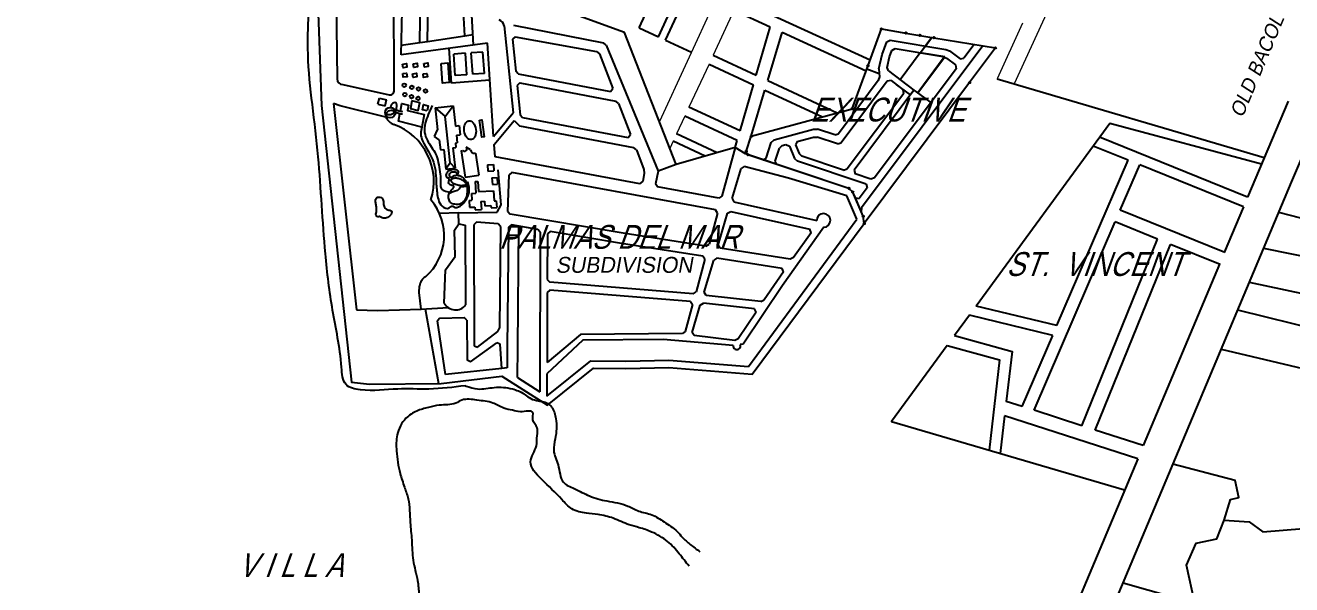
# Model space of a CAD drawing. Header units: inches. Extents: x -1369 to 1198, y -366 to 1398.
# Drawn here: x -675.76 to -632.71, y 935.08 to 954.09 of the extents above; entities that cross this region are included whole.
import ezdxf
from ezdxf.enums import TextEntityAlignment as Align

# ---------------------------------------------------------------- set-up
doc = ezdxf.new("R2010")
doc.units = ezdxf.units.IN
doc.header["$MEASUREMENT"] = 0
for name, color, linetype in [('CREEK_RIVER', 7, 'Continuous'), ('MONUMENTS', 1, 'Continuous'), ('NATL_ROAD', 1, 'Continuous'), ('SUBLOTS', 1, 'Continuous')]:
    doc.layers.add(name, color=color, linetype=linetype)
for name, color, linetype, lineweight in [('GOVT_PUBLIC', 31, 'Continuous', 13), ('ROAD', 8, 'Continuous', 20), ('SUBDIVIDION', 8, 'Continuous', 25)]:
    doc.layers.add(name, color=color, linetype=linetype, lineweight=lineweight)
doc.styles.add('LOT_NO', font='ARIALN.TTF', dxfattribs={"width": 1.5, "height": 1})
doc.styles.add('PX-0', font='leroy')

msp = doc.modelspace()

# ---------------------------------------------------------------- linework, layer by layer
at = {"color": 8}
msp.add_line((-633.1572, 947.7429), (-622.6411, 945.0099), dxfattribs=at)
at = {"layer": 'CREEK_RIVER', "color": 8}
for points in [[(-660.8046, 941.8376), (-662.0405, 941.727), (-663.1009, 941.727), (-664.3705, 941.6991), (-664.8588, 941.8803), (-665.0123, 942.4658), (-665.313, 944.4065), (-665.5592, 946.3254), (-665.8054, 949.622), (-666.0024, 951.3933), (-666.1501, 953.1155), (-666.1009, 955.7724), (-666.1501, 956.8549), (-666.0516, 957.5437), (-665.2145, 957.5437), (-664.5744, 957.1993), (-663.9343, 957.0025), (-663.0971, 956.9041), (-662.6047, 956.7073), (-662.3585, 956.7073), (-662.26, 956.9533), (-661.7624, 957.6239)], [(-653.1956, 935.7088), (-653.5334, 936.1282), (-653.9277, 936.5467), (-654.4697, 936.8668), (-654.8886, 937.0145), (-655.2335, 937.113), (-655.7756, 937.3346), (-656.293, 937.4577), (-656.6872, 937.5069), (-657.18, 937.6547), (-657.525, 937.9747), (-658.2148, 938.6641), (-658.5844, 939.255), (-658.3873, 939.7967), (-658.3627, 940.1413), (-658.3627, 940.4122), (-658.5105, 940.683), (-658.5105, 940.9292), (-658.9294, 940.9538), (-659.2004, 941.0031), (-659.4961, 941.0769), (-659.8656, 941.2493), (-660.4077, 941.3478), (-660.9251, 941.3478), (-661.1222, 941.2493), (-661.6889, 941.1754), (-662.0585, 941.1016), (-662.4527, 940.9784), (-662.8223, 940.7322), (-663.118, 940.166), (-663.1426, 939.6243), (-663.0194, 938.8611), (-662.8716, 938.3933), (-662.7484, 937.9994), (-662.6745, 937.1869), (-662.6252, 936.596), (-662.5759, 935.9066), (-662.4281, 935.2172), (-662.3788, 934.7494), (-662.3788, 934.1832), (-662.3542, 933.4692), (-662.3542, 932.6567), (-662.1817, 932.1889), (-661.7628, 931.9673), (-661.344, 931.795), (-660.9005, 931.4256), (-660.5635, 930.0945), (-660.6675, 928.6918), (-660.7715, 927.6528), (-660.9274, 926.9255), (-661.0314, 926.5099), (-661.0834, 925.9904), (-660.7715, 924.7956), (-660.4595, 924.432), (-659.8877, 924.2242), (-659.2118, 924.38), (-658.8479, 924.5878), (-658.224, 924.432), (-657.8601, 924.2761), (-657.1843, 923.0293), (-656.9243, 921.7825), (-656.9763, 921.263), (-656.7684, 920.4838), (-656.5604, 919.8604), (-656.4564, 918.9253), (-656.3005, 918.0422), (-656.4564, 917.1071), (-656.6124, 916.3798), (-656.8723, 915.9122), (-656.9243, 915.0291), (-657.0916, 912.2971), (-657.4555, 911.4659), (-658.2873, 910.1152), (-658.5992, 909.5957), (-659.1711, 909.0762), (-659.639, 908.8165), (-660.3668, 907.6216), (-660.5748, 907.1021), (-660.8867, 906.219), (-661.0947, 904.7644), (-661.4586, 903.5176), (-661.8225, 902.9981), (-662.2384, 902.5825), (-662.7063, 902.1669), (-663.1742, 901.7513), (-663.5381, 901.1799), (-663.6941, 900.7643), (-663.902, 900.2967), (-664.11, 899.4656), (-664.4219, 899.1019), (-664.6818, 898.9461), (-665.3577, 898.8422), (-665.4617, 898.2188), (-665.7736, 897.2837), (-666.1419, 895.8437), (-666.6618, 894.8047), (-666.9737, 894.3372), (-667.1817, 893.7657), (-667.4416, 893.0904), (-667.7016, 892.5709), (-668.1175, 891.6877), (-668.3254, 890.9604), (-668.6374, 889.8695), (-668.7933, 889.4019), (-668.9493, 888.7786), (-669.2612, 887.6357), (-669.5212, 886.8564), (-669.6771, 886.3369), (-670.353, 885.7655), (-671.0808, 884.8304), (-671.5487, 884.3109), (-672.0686, 883.5316), (-672.7444, 882.7524), (-673.5762, 881.7654), (-674.2001, 880.9861), (-674.72, 880.2588), (-675.7597, 878.4925)]]:
    msp.add_spline(points, degree=3, dxfattribs=at)
msp.add_open_spline([(-660.8046, 941.8376), (-660.796, 941.835), (-660.6557, 941.7923), (-660.335, 941.6796), (-659.8021, 941.8149), (-659.2575, 941.7731), (-658.8595, 941.6128), (-658.6269, 941.4153), (-658.3498, 941.3064), (-658.0429, 941.3115), (-657.8063, 941.0569), (-657.6762, 940.6339), (-657.7143, 940.1315), (-657.8518, 939.5928), (-657.5935, 939.1365), (-657.5926, 938.5417), (-657.0417, 938.3265), (-656.5831, 938.0678), (-655.9563, 937.8975), (-655.3647, 937.8291), (-654.9034, 937.5404), (-654.4399, 937.4906), (-654.0346, 937.1866), (-653.6519, 936.9736), (-653.4143, 936.6572), (-653.1496, 936.4312), (-652.9401, 936.2785), (-652.8291, 936.1977)], degree=3, knots=[0.064117215, 0.064117215, 0.064117215, 0.064117215, 0.064205485, 0.06555994, 0.067456043, 0.069515837, 0.070949996, 0.071656324, 0.072540801, 0.073895256, 0.074475785, 0.075878309, 0.078177699, 0.079501035, 0.081214787, 0.083251087, 0.084687489, 0.086597512, 0.088650636, 0.091100701, 0.092460005, 0.093994236, 0.095613775, 0.097436889, 0.098309574, 0.099530111, 0.10090299, 0.10090299, 0.10090299, 0.10090299], dxfattribs=at)
at = {"layer": 'MONUMENTS', "color": 8}
for centre in [(-646.6574, 953.9648), (-645.827, 953.8266), (-645.3511, 953.7474), (-644.8752, 953.6681), (-642.7849, 953.3205), (-647.1146, 952.7177), (-647.6513, 951.2542), (-651.0846, 950.3205), (-651.2558, 949.8051), (-651.1976, 949.6881)]:
    msp.add_circle(centre, 0.0243, dxfattribs=at)
at = {"layer": 'NATL_ROAD', "color": 1}
for points in [[(-632.8296, 951.5132), (-633.81, 949.2144), (-634.2166, 948.2458)], [(-632.2902, 949.7916), (-632.7311, 948.7579), (-640.5898, 930.0384), (-642.4948, 925.5706)], [(-634.3543, 947.9178), (-635.0042, 946.3698)], [(-635.1719, 945.9704), (-637.7587, 939.8086)], [(-637.9486, 939.3562), (-641.6687, 930.4949), (-643.9314, 925.1883)]]:
    msp.add_lwpolyline(points, dxfattribs=at)
at = {"layer": 'ROAD', "color": 8}
for p, q in [((-631.554, 975.2517), (-642.1463, 952.1006)), ((-651.6719, 954.5978), (-652.3795, 953.0725)), ((-641.8595, 954.1597), (-642.7214, 952.2698)), ((-652.5199, 952.7698), (-653.2004, 951.3027)), ((-653.3418, 950.998), (-653.62, 950.3983)), ((-653.7357, 950.1487), (-653.8478, 949.9071))]:
    msp.add_line(p, q, dxfattribs=at)
msp.add_lwpolyline([(-652.3225, 954.8967), (-654.2041, 950.8158)], dxfattribs=at)
at = {"layer": 'SUBDIVIDION', "color": 8}
for p, q in [((-662.9858, 953.0889), (-662.916, 956.3368)), ((-662.3502, 953.5032), (-662.308, 956.1618)), ((-654.8951, 954.0018), (-654.1071, 955.7167)), ((-654.2368, 953.6982), (-653.4484, 955.4141)), ((-654.0007, 953.5894), (-653.2122, 955.3055)), ((-662.0898, 953.5421), (-662.0687, 954.8719)), ((-660.8159, 953.7323), (-660.8607, 954.5485)), ((-660.5307, 953.4223), (-660.5863, 954.4377)), ((-659.478, 954.0712), (-659.1736, 951.1114)), ((-659.1617, 954.0887), (-656.1119, 953.4931)), ((-654.8951, 954.0018), (-654.2368, 953.6982)), ((-650.9152, 952.3917), (-650.4393, 954.0315)), ((-660.0538, 953.487), (-662.9858, 953.0889)), ((-662.9789, 953.4094), (-662.3502, 953.5032)), ((-662.3502, 953.5032), (-662.0898, 953.5421)), ((-662.0898, 953.5421), (-660.8159, 953.7323)), ((-660.8159, 953.7323), (-660.5498, 953.772)), ((-659.8402, 950.3074), (-660.0538, 953.487)), ((-659.1105, 953.6991), (-659.202, 953.6144)), ((-659.202, 953.6144), (-659.0905, 952.53)), ((-659.1105, 953.6991), (-656.3401, 953.1991)), ((-656.0154, 953.414), (-656.1119, 953.4931)), ((-654.0007, 953.5894), (-653.1138, 953.1805)), ((-650.5237, 952.2097), (-650.0376, 953.8469)), ((-646.6307, 953.0962), (-646.4746, 953.5221)), ((-646.4746, 953.5221), (-646.3626, 953.5873)), ((-646.3626, 953.5873), (-644.467, 953.2719)), ((-645.1618, 953.3875), (-644.9436, 953.6795)), ((-644.9436, 953.6795), (-645.1618, 953.3875)), ((-661.2708, 952.1277), (-661.354, 953.3105)), ((-660.7985, 953.1374), (-661.1968, 953.1094)), ((-661.1457, 952.3827), (-661.1968, 953.1094)), ((-660.7474, 952.4107), (-660.7985, 953.1374)), ((-660.2028, 953.1793), (-660.6022, 953.1512)), ((-660.5511, 952.4245), (-660.6022, 953.1512)), ((-660.1517, 952.4526), (-660.2028, 953.1793)), ((-656.3401, 953.1991), (-656.244, 953.1196)), ((-656.244, 953.1196), (-655.7899, 951.9373)), ((-656.0154, 953.414), (-654.2522, 949.1309)), ((-652.3795, 953.0725), (-650.9152, 952.3917)), ((-643.2166, 953.3923), (-647.3307, 947.8878)), ((-646.3816, 953.0226), (-646.3052, 953.2311)), ((-646.3052, 953.2311), (-646.1932, 953.2963)), ((-646.1932, 953.2963), (-644.5717, 953.0266)), ((-645.3365, 953.1538), (-646.0204, 952.2387)), ((-645.3365, 953.1538), (-645.1618, 953.3875)), ((-644.506, 953.0156), (-645.3365, 953.1538)), ((-644.467, 953.2719), (-644.3478, 953.2211)), ((-644.3478, 953.2211), (-643.9852, 952.95)), ((-643.5044, 953.4402), (-643.8569, 952.9686)), ((-652.5201, 952.7699), (-651.0093, 952.0675)), ((-644.1218, 952.6141), (-646.8968, 948.9014)), ((-645.427, 951.7951), (-644.506, 953.0156)), ((-644.5224, 953.0055), (-645.427, 951.7951)), ((-644.5717, 953.0266), (-644.4525, 952.9757)), ((-644.4525, 952.9757), (-644.1403, 952.7424)), ((-644.1403, 952.7424), (-644.1218, 952.6141)), ((-643.9852, 952.95), (-643.8569, 952.9686)), ((-659.9686, 952.2192), (-661.2708, 952.1277)), ((-660.7474, 952.4107), (-661.1457, 952.3827)), ((-660.1517, 952.4526), (-660.5511, 952.4245)), ((-659.0062, 952.4382), (-659.0905, 952.53)), ((-659.0062, 952.4382), (-655.8699, 951.8416)), ((-650.5237, 952.2097), (-648.1667, 951.114)), ((-646.7659, 952.2156), (-648.1218, 950.4014)), ((-646.4609, 952.1906), (-648.0262, 950.0964)), ((-646.7335, 952.4437), (-647.158, 952.5993)), ((-646.7282, 952.3396), (-646.7659, 952.2156)), ((-646.3327, 952.2091), (-646.4609, 952.1906)), ((-646.4193, 952.5368), (-645.5533, 951.8895)), ((-646.3327, 952.2091), (-645.9215, 951.9018)), ((-643.8593, 952.5324), (-643.8593, 952.5323)), ((-658.9487, 952.129), (-659.0406, 952.0447)), ((-659.0406, 952.0447), (-658.9384, 951.0518)), ((-658.9487, 952.129), (-655.6906, 951.5093)), ((-655.8699, 951.8416), (-655.7899, 951.9373)), ((-651.4648, 950.4976), (-651.0093, 952.0675)), ((-651.0846, 950.3205), (-650.6197, 951.8864)), ((-650.621, 951.8871), (-648.666, 950.9782)), ((-645.9029, 951.7735), (-647.8202, 949.2084)), ((-645.5533, 951.8895), (-647.5911, 949.1631)), ((-646.1465, 952.07), (-645.8481, 951.8469)), ((-645.9029, 951.7735), (-645.9215, 951.9018)), ((-645.8481, 951.8469), (-645.6794, 951.7208)), ((-645.6794, 951.7208), (-645.5533, 951.8895)), ((-645.5533, 951.8895), (-645.427, 951.7951)), ((-665.0542, 951.3522), (-665.2786, 951.4299)), ((-665.2786, 951.4299), (-664.505, 944.4176)), ((-663.5035, 950.9719), (-665.0542, 951.3522)), ((-663.7731, 951.4128), (-663.7242, 951.6126)), ((-663.7731, 951.4128), (-663.5301, 951.3554)), ((-663.7242, 951.6126), (-663.4812, 951.5552)), ((-663.5301, 951.3554), (-663.4812, 951.5552)), ((-661.825, 951.2899), (-661.2111, 951.3504)), ((-661.483, 950.9876), (-661.2111, 951.3504)), ((-661.2111, 951.3504), (-661.1377, 950.6669)), ((-655.5949, 951.4293), (-655.6906, 951.5093)), ((-655.5949, 951.4293), (-655.1895, 950.3738)), ((-661.825, 951.2899), (-661.7444, 950.5397)), ((-661.825, 951.2899), (-661.483, 950.9876)), ((-661.3222, 949.4185), (-661.483, 950.9876)), ((-659.8402, 950.3074), (-659.1736, 951.1114)), ((-658.9384, 951.0518), (-658.8541, 950.96)), ((-658.8541, 950.96), (-655.2695, 950.2781)), ((-651.5595, 950.1713), (-653.3418, 950.998)), ((-651.4648, 950.4976), (-653.2004, 951.3027)), ((-647.6513, 951.2542), (-647.5442, 951.1742)), ((-661.8503, 950.306), (-661.7444, 950.5397)), ((-661.1377, 950.6669), (-661.0112, 950.6794)), ((-661.0112, 950.6794), (-660.9778, 950.3689)), ((-659.8224, 950.0426), (-659.1474, 950.8567)), ((-659.1474, 950.8567), (-658.9647, 950.6696)), ((-658.9647, 950.6696), (-655.0847, 949.9316)), ((-650.3105, 950.1952), (-648.963, 950.5617)), ((-648.963, 950.5617), (-648.8335, 950.5581)), ((-648.2455, 950.3626), (-648.8335, 950.5581)), ((-661.6878, 950.2008), (-661.8503, 950.306)), ((-661.6878, 950.2008), (-661.6513, 949.8608)), ((-661.1419, 950.088), (-661.0756, 950.0945)), ((-661.1419, 950.088), (-661.1256, 949.936)), ((-661.1037, 950.3565), (-660.9778, 950.3689)), ((-661.1037, 950.3565), (-661.0756, 950.0945)), ((-659.7935, 949.6134), (-659.8224, 950.0426)), ((-655.2695, 950.2781), (-655.1895, 950.3738)), ((-652.647, 949.6436), (-653.7357, 950.1487)), ((-652.2416, 949.7589), (-653.62, 950.3983)), ((-651.6286, 949.9332), (-651.5595, 950.1713)), ((-650.5797, 949.5793), (-650.4046, 950.1061)), ((-650.4046, 950.1061), (-650.3105, 950.1952)), ((-650.0333, 950.002), (-649.9059, 950.0366)), ((-649.9059, 950.0366), (-649.7894, 949.9799)), ((-649.5228, 950.1408), (-649.5795, 950.0243)), ((-649.5228, 950.1408), (-648.9705, 950.291)), ((-648.9705, 950.291), (-648.841, 950.2874)), ((-648.1498, 950.0576), (-648.841, 950.2874)), ((-648.2455, 950.3626), (-648.1218, 950.4014)), ((-648.1498, 950.0576), (-648.0262, 950.0964)), ((-634.2166, 948.2458), (-639.2414, 950.2829)), ((-661.6513, 949.8608), (-661.5355, 949.8722)), ((-661.5355, 949.8722), (-661.4635, 949.2013)), ((-661.2275, 949.9259), (-661.1256, 949.936)), ((-661.2275, 949.9259), (-661.153, 949.2319)), ((-660.94, 949.8238), (-660.8872, 949.8312)), ((-660.94, 949.8238), (-660.8057, 948.9284)), ((-660.6237, 949.8608), (-660.7778, 949.95)), ((-660.4615, 949.7426), (-660.3489, 948.9924)), ((-654.8711, 948.706), (-659.7935, 949.6134)), ((-654.989, 949.8517), (-655.0847, 949.9316)), ((-654.989, 949.8517), (-654.7344, 949.1887)), ((-651.6286, 949.9332), (-652.0784, 948.2771)), ((-650.2722, 949.477), (-650.1274, 949.9129)), ((-650.0333, 950.002), (-650.1274, 949.9129)), ((-649.7894, 949.9799), (-649.6117, 949.5586)), ((-649.5795, 950.0243), (-649.4547, 949.7284)), ((-649.3596, 949.6404), (-649.4547, 949.7284)), ((-647.9438, 949.1696), (-649.3596, 949.6404)), ((-638.2736, 949.5068), (-639.458, 949.987)), ((-661.3222, 949.4185), (-661.4635, 949.2013)), ((-661.4635, 949.2013), (-661.153, 949.2319)), ((-661.3222, 949.4185), (-661.153, 949.2319)), ((-660.0469, 949.3438), (-659.8477, 949.354)), ((-660.0469, 949.3438), (-660.0325, 949.1355)), ((-659.8477, 949.354), (-659.8332, 949.1456)), ((-659.5837, 947.986), (-659.6924, 949.1777)), ((-654.7344, 949.1887), (-654.7217, 949.0646)), ((-653.6344, 949.3629), (-654.2522, 949.1309)), ((-651.7376, 948.1974), (-651.4308, 949.2275)), ((-651.3221, 949.2885), (-651.4308, 949.2275)), ((-649.8193, 948.8915), (-651.3221, 949.2885)), ((-650.6956, 949.5212), (-650.5797, 949.5793)), ((-650.2142, 949.3611), (-650.2722, 949.477)), ((-649.6117, 949.5586), (-649.5165, 949.4706)), ((-647.1826, 948.6945), (-649.5165, 949.4706)), ((-647.9438, 949.1696), (-647.8202, 949.2084)), ((-640.6946, 943.8806), (-638.2736, 949.5068)), ((-638.5392, 947.8029), (-637.8755, 949.3454)), ((-634.3543, 947.9178), (-637.8755, 949.3454)), ((-660.8057, 948.9284), (-660.3489, 948.9924)), ((-660.4731, 948.7758), (-660.3744, 948.7808)), ((-660.4731, 948.7758), (-660.446, 948.3846)), ((-660.3744, 948.7808), (-660.3507, 948.4378)), ((-660.0325, 949.1355), (-659.8332, 949.1456)), ((-659.8993, 948.9072), (-659.7246, 948.9161)), ((-659.8993, 948.9072), (-659.8836, 948.68)), ((-659.7246, 948.9161), (-659.7089, 948.6889)), ((-659.3574, 947.7647), (-659.3183, 949.0126)), ((-659.2213, 949.0909), (-659.3183, 949.0126)), ((-652.299, 947.8148), (-659.2213, 949.0909)), ((-654.8711, 948.706), (-654.7691, 948.7777)), ((-654.7217, 949.0646), (-654.7691, 948.7777)), ((-654.2522, 949.1309), (-654.3357, 948.6973)), ((-647.8384, 948.2887), (-649.8193, 948.8915)), ((-647.5911, 949.1631), (-647.5523, 949.0394)), ((-647.0205, 948.8626), (-647.5523, 949.0394)), ((-646.8968, 948.9014), (-647.0205, 948.8626)), ((-660.9808, 948.6396), (-660.7388, 948.6733)), ((-660.966, 948.5948), (-660.7348, 948.6271)), ((-660.5985, 948.3768), (-660.446, 948.3846)), ((-660.5985, 948.3768), (-660.5823, 948.1427)), ((-660.3507, 948.4378), (-659.8418, 948.4637)), ((-659.8836, 948.68), (-659.7089, 948.6889)), ((-659.8418, 948.4637), (-659.8184, 948.1256)), ((-654.2653, 948.5943), (-654.3357, 948.6973)), ((-652.184, 948.2107), (-654.2653, 948.5943)), ((-647.1438, 948.5709), (-647.4168, 948.2056)), ((-647.1826, 948.6945), (-647.1438, 948.5709)), ((-660.6774, 948.1378), (-660.5823, 948.1427)), ((-660.6774, 948.1378), (-660.6611, 947.9028)), ((-660.6611, 947.9028), (-660.4759, 947.9122)), ((-660.4759, 947.9122), (-660.4695, 947.8197)), ((-660.2711, 948.1014), (-660.1515, 948.1075)), ((-660.2711, 948.1014), (-660.2524, 947.8308)), ((-660.1515, 948.1075), (-660.1407, 947.9517)), ((-660.1407, 947.9517), (-659.9316, 947.9624)), ((-659.9316, 947.9624), (-659.9266, 947.89)), ((-659.9266, 947.89), (-659.7372, 947.8996)), ((-659.8184, 948.1256), (-659.7531, 948.1289)), ((-659.7531, 948.1289), (-659.7372, 947.8996)), ((-659.7156, 947.7402), (-659.5837, 947.986)), ((-652.0784, 948.2771), (-652.184, 948.2107)), ((-651.7376, 948.1974), (-651.6746, 948.0898)), ((-651.6746, 948.0898), (-648.8596, 947.4555)), ((-647.4924, 947.4981), (-647.8384, 948.2887)), ((-647.5456, 948.2207), (-647.4168, 948.2056)), ((-647.3307, 947.8878), (-647.3458, 947.7591)), ((-661.0299, 947.7154), (-661.681, 947.6933)), ((-661.0299, 947.7154), (-659.7156, 947.7402)), ((-661.0222, 947.3391), (-661.0299, 947.7154)), ((-660.4695, 947.8197), (-660.2524, 947.8308)), ((-659.3574, 947.7647), (-659.2784, 947.6683)), ((-655.4377, 947.0245), (-659.2784, 947.6683)), ((-652.2326, 947.7092), (-652.5187, 946.6558)), ((-652.2326, 947.7092), (-652.299, 947.8148)), ((-652.2079, 946.6185), (-651.8857, 947.7002)), ((-651.8857, 947.7002), (-651.7781, 947.7632)), ((-651.7781, 947.7632), (-649.0902, 947.1575)), ((-651.175, 942.4979), (-647.4924, 947.4981)), ((-648.4715, 947.6329), (-648.4691, 947.6308)), ((-634.9851, 946.362), (-638.5392, 947.8029)), ((-661.1741, 947.131), (-661.0222, 947.3391)), ((-661.1452, 946.2347), (-661.1741, 947.131)), ((-661.0222, 947.3391), (-660.8046, 947.2918)), ((-660.8046, 947.2918), (-660.793, 944.587)), ((-660.4236, 947.3943), (-660.5148, 947.3092)), ((-660.5148, 947.3092), (-660.4979, 943.2001)), ((-659.69, 947.3402), (-660.4236, 947.3943)), ((-659.6056, 947.2483), (-659.69, 947.3402)), ((-659.6056, 947.2483), (-659.641, 943.7912)), ((-659.3339, 947.2238), (-659.3757, 943.1404)), ((-659.2383, 947.3039), (-659.3339, 947.2238)), ((-658.3375, 947.1529), (-659.2383, 947.3039)), ((-659.0181, 943.1367), (-658.9842, 947.2613)), ((-658.2571, 947.0576), (-658.3375, 947.1529)), ((-658.2571, 947.0576), (-658.2713, 941.6364)), ((-657.9197, 947.0829), (-658.015, 947.0024)), ((-655.4939, 946.6763), (-657.9197, 947.0829)), ((-652.6233, 946.5878), (-655.4377, 947.0245)), ((-648.622, 947.2252), (-650.0219, 945.2445)), ((-649.0454, 947.0411), (-649.6454, 946.1923)), ((-649.0454, 947.0411), (-649.0902, 947.1575)), ((-641.4651, 941.0031), (-638.7104, 947.405)), ((-637.2733, 946.8224), (-638.7104, 947.405)), ((-658.9868, 946.9406), (-659.3368, 946.9442)), ((-658.015, 947.0024), (-658.019, 945.4544)), ((-652.7261, 946.2468), (-655.4939, 946.6763)), ((-652.6233, 946.5878), (-652.5187, 946.6558)), ((-652.1412, 946.513), (-652.2079, 946.6185)), ((-639.8443, 940.4808), (-637.2733, 946.8224)), ((-639.3891, 940.334), (-636.8313, 946.6431)), ((-635.1478, 945.9606), (-636.8313, 946.6431)), ((-661.4823, 945.7777), (-661.1452, 946.2347)), ((-652.6582, 946.1422), (-652.7261, 946.2468)), ((-652.2548, 946.1737), (-652.3602, 946.1071)), ((-650.0321, 945.8288), (-652.2548, 946.1737)), ((-649.7602, 946.1436), (-652.1412, 946.513)), ((-649.6454, 946.1923), (-649.7602, 946.1436)), ((-661.517, 944.6426), (-661.4823, 945.7777)), ((-652.6582, 946.1422), (-652.9587, 945.0358)), ((-652.6856, 945.0144), (-652.3602, 946.1071)), ((-649.9834, 945.714), (-650.0321, 945.8288)), ((-658.019, 945.4544), (-657.9346, 945.3626)), ((-653.0608, 944.9641), (-657.9346, 945.3626)), ((-650.2191, 945.3806), (-650.6412, 944.7536)), ((-649.9834, 945.714), (-650.2191, 945.3806)), ((-662.3686, 945.0027), (-662.3585, 945.2288)), ((-662.3086, 944.4457), (-662.3686, 945.0027)), ((-659.0018, 945.1261), (-659.0018, 945.1261)), ((-658.0202, 945.0061), (-658.0264, 942.6245)), ((-657.9284, 945.0905), (-658.0202, 945.0061)), ((-653.1494, 944.6997), (-657.9284, 945.0905)), ((-653.0608, 944.9641), (-652.9587, 945.0358)), ((-652.6168, 944.9104), (-652.6856, 945.0144)), ((-650.7544, 944.7012), (-652.6168, 944.9104)), ((-650.0219, 945.2445), (-651.3612, 943.2551)), ((-663.7796, 944.3943), (-662.3086, 944.4457)), ((-662.3086, 944.4457), (-661.3848, 944.4941)), ((-662.1706, 944.4529), (-661.7163, 941.9177)), ((-653.0777, 944.5977), (-653.3254, 943.6855)), ((-653.1494, 944.6997), (-653.0777, 944.5977)), ((-653.0931, 943.646), (-652.8151, 944.5797)), ((-652.8151, 944.5797), (-652.7111, 944.6485)), ((-650.972, 944.4532), (-652.7111, 944.6485)), ((-650.9196, 944.34), (-650.972, 944.4532)), ((-650.7544, 944.7012), (-650.6412, 944.7536)), ((-640.6946, 943.8806), (-643.4423, 944.5446)), ((-664.505, 944.4176), (-663.7796, 944.3943)), ((-661.6736, 944.1376), (-661.7537, 944.0421)), ((-661.4738, 942.2226), (-661.7537, 944.0421)), ((-661.6736, 944.1376), (-660.847, 944.1564)), ((-660.7572, 944.0699), (-660.847, 944.1564)), ((-660.7572, 944.0699), (-660.7371, 942.7074)), ((-650.9196, 944.34), (-651.5315, 943.4312)), ((-640.8366, 943.5504), (-643.669, 944.2349)), ((-660.3858, 943.1454), (-659.6964, 943.6795)), ((-659.6964, 943.6795), (-659.641, 943.7912)), ((-656.8901, 943.5802), (-658.0264, 942.6245)), ((-653.4242, 943.6094), (-656.8901, 943.5802)), ((-653.3254, 943.6855), (-653.4242, 943.6094)), ((-653.0246, 943.5418), (-653.0931, 943.646)), ((-660.6256, 942.6516), (-659.7319, 943.2991)), ((-660.4979, 943.2001), (-660.3858, 943.1454)), ((-659.6189, 943.2463), (-659.7319, 943.2991)), ((-659.5624, 942.4295), (-659.6189, 943.2463)), ((-659.3757, 943.1404), (-659.3828, 942.449)), ((-656.8133, 943.3877), (-658.0274, 942.2436)), ((-654.0744, 943.4086), (-656.8133, 943.3877)), ((-651.6932, 943.2105), (-654.0744, 943.4086)), ((-651.6449, 943.3792), (-653.0246, 943.5418)), ((-651.5315, 943.4312), (-651.6449, 943.3792)), ((-651.3612, 943.2551), (-651.4628, 943.2415)), ((-641.8758, 941.1354), (-640.8366, 943.5504)), ((-659.0265, 942.1163), (-659.0181, 943.1367)), ((-653.8843, 942.713), (-651.175, 942.4979)), ((-659.5624, 942.4295), (-661.4738, 942.2226)), ((-660.6256, 942.6516), (-660.7371, 942.7074)), ((-659.3828, 942.449), (-659.5624, 942.4295)), ((-658.0294, 941.4828), (-656.5378, 942.6888)), ((-659.0265, 942.1163), (-658.2713, 941.6364)), ((-658.0274, 942.2436), (-658.0294, 941.4828)), ((-641.8758, 941.1354), (-642.4132, 941.3086)), ((-639.8443, 940.4808), (-641.4651, 941.0031)), ((-637.9486, 939.3562), (-642.4717, 940.8138)), ((-637.7587, 939.8086), (-639.3891, 940.334))]:
    msp.add_line(p, q, dxfattribs=at)
at = {"layer": 'SUBDIVIDION', "color": 8, "ltscale": 0.075}
for p, q in [((-646.7419, 952.6054), (-646.6307, 953.0962)), ((-646.4641, 952.6584), (-646.3816, 953.0226)), ((-646.4193, 952.5368), (-646.4641, 952.6584)), ((-646.7419, 952.6054), (-646.7282, 952.3396)), ((-645.5533, 951.8895), (-644.9823, 951.4628))]:
    msp.add_line(p, q, dxfattribs=at)
at = {"layer": 'SUBDIVIDION', "color": 8}
for points in [[(-651.285, 949.7172), (-651.6286, 949.9332), (-653.6344, 949.3629), (-655.3918, 953.8449), (-659.5415, 955.3653), (-665.5119, 957.0841), (-665.8982, 957.0209), (-665.6877, 951.3637), (-664.678, 941.9632), (-664.056, 941.8891), (-661.6273, 941.9188), (-659.5636, 942.1602), (-658.0118, 941.1743), (-656.4506, 942.4366), (-655.3438, 942.4208), (-653.8907, 942.4618), (-651.0558, 942.2367), (-647.2454, 947.3525), (-647.2767, 947.5994), (-647.6328, 948.4223), (-647.766, 948.5471)], [(-651.2558, 949.8051), (-651.0846, 950.3205), (-647.6513, 951.2542), (-647.1146, 952.7177), (-646.6574, 953.9648), (-645.827, 953.8266), (-645.3511, 953.7474), (-644.8752, 953.6681), (-642.7849, 953.3205), (-643.6647, 952.1432), (-647.2454, 947.3525), (-647.2767, 947.5994), (-647.3458, 947.7591), (-647.5456, 948.2207), (-647.6328, 948.4223), (-647.766, 948.5471), (-651.1976, 949.6881)], [(-662.9396, 952.7693), (-662.8072, 952.7887), (-662.7891, 952.665), (-662.9215, 952.6456)], [(-662.5744, 952.7846), (-662.4421, 952.804), (-662.424, 952.6803), (-662.5563, 952.661)], [(-662.2138, 952.7904), (-662.0815, 952.8098), (-662.0633, 952.6862), (-662.1957, 952.6668)], [(-661.6291, 952.7941), (-661.3971, 952.8104), (-661.3501, 952.1421), (-661.5821, 952.1258)], [(-662.9306, 952.4475), (-662.7983, 952.4669), (-662.7802, 952.3433), (-662.9125, 952.3239)], [(-662.5971, 952.4377), (-662.4647, 952.4571), (-662.4466, 952.3334), (-662.579, 952.314)], [(-662.2385, 952.4373), (-662.1061, 952.4567), (-662.088, 952.3331), (-662.2204, 952.3137)], [(-662.6188, 951.5254), (-662.6691, 951.2594), (-662.4055, 951.1933), (-662.3552, 951.4592)], [(-662.1042, 951.1779), (-662.2585, 951.2166), (-662.2247, 951.3953), (-662.0704, 951.3566)], [(-660.3259, 950.8614), (-660.2428, 950.8736), (-660.1585, 950.2981), (-660.2416, 950.2859)]]:
    msp.add_lwpolyline(points, close=True, dxfattribs=at)
msp.add_lwpolyline([(-665.1995, 955.8056), (-665.1626, 952.2646, 0.4104455), (-664.9704, 952.0739), (-663.3965, 951.7243, 0.5153222), (-663.2223, 951.8812), (-663.2314, 955.3825, 0.3636347), (-663.4038, 955.5871), (-664.9353, 955.9793, 0.4420066)], format="xyb", close=True, dxfattribs=at)
for points in [[(-647.0464, 952.9036), (-651.507, 954.9532)], [(-650.4393, 954.0315), (-651.6719, 954.5978)], [(-647.1817, 952.5347), (-650.0376, 953.8469)], [(-663.0105, 951.1672), (-662.9602, 951.4332), (-662.734, 951.3764), (-662.7679, 951.1967), (-662.1991, 951.054), (-662.2788, 950.6322), (-663.0739, 950.8317), (-663.0268, 951.0809)], [(-644.4221, 943.2062), (-642.6402, 942.7178), (-643.0021, 939.6519)], [(-644.1751, 943.5435), (-642.2129, 943.0057), (-642.4132, 941.3086)], [(-656.5378, 942.6888), (-655.3456, 942.6718), (-653.8843, 942.713)], [(-642.4717, 940.8138), (-642.622, 939.5402)]]:
    msp.add_lwpolyline(points, dxfattribs=at)
for centre, radius in [((-662.8787, 952.0518), 0.0611), ((-662.8587, 951.7346), 0.0611), ((-662.6247, 951.9833), 0.0611), ((-662.3959, 951.9257), 0.0611), ((-662.1538, 951.8584), 0.0611), ((-643.6647, 952.1432), 0.0243), ((-662.631, 951.6652), 0.0611), ((-662.4112, 951.6093), 0.0611), ((-663.3541, 951.1233), 0.1779), ((-647.766, 948.5471), 0.0243), ((-647.6328, 948.4223), 0.0243), ((-647.2767, 947.5994), 0.0243), ((-647.2454, 947.3525), 0.0243)]:
    msp.add_circle(centre, radius, dxfattribs=at)
for centre, radius, start, end in [((-659.7341, 954.0246), 0.2603, 10.30852, 73.03389), ((-663.0645, 951.1697), 0.4815, 204.24553, 249.20339), ((-663.9334, 948.7809), 2.0605, 342.28298, 70.20028), ((-660.8308, 949.889), 0.0808, 225.6339, 49.09095), ((-660.4945, 949.8677), 0.1294, 183.08472, 284.79596), ((-663.387, 946.9416), 1.8643, 311.30503, 40.5595), ((-648.6263, 947.4584), 0.2333, 271.05152, 180.71689), ((-661.9604, 945.1926), 0.3998, 119.36898, 174.80551), ((-661.1372, 944.8478), 0.4318, 208.37743, 322.85087), ((-651.5728, 943.1875), 0.1225, 169.19459, 26.13148)]:
    msp.add_arc(centre, radius, start, end, dxfattribs=at)
msp.add_ellipse((-663.2373, 951.3102), major_axis=(-0.0532, -0.1474), ratio=0.6636282, start_param=0.929161, end_param=5.0084425, dxfattribs=at)
for centre, major_axis, ratio in [((-663.349, 951.1212), (-0.1238, -0.0295), 0.5885698), ((-660.6413, 950.5241), (0.0424, -0.3209), 0.6137866)]:
    msp.add_ellipse(centre, major_axis=major_axis, ratio=ratio, dxfattribs=at)
for points in [[(-661.9294, 951.3616), (-662.0611, 951.0557), (-662.1651, 950.7612), (-662.1856, 950.4495), (-662.0941, 950.1763), (-661.8146, 949.7248), (-661.6736, 949.1135), (-661.6427, 948.802), (-661.6463, 948.6765), (-661.6202, 948.548), (-661.5283, 948.4733), (-661.3313, 948.4181)], [(-663.1908, 951.1938), (-663.1405, 951.2035), (-663.0874, 951.1949), (-663.0301, 951.1716), (-662.9323, 951.1667)], [(-663.1768, 951.1092), (-663.1294, 951.1206), (-663.0764, 951.1004), (-663.0294, 951.0814), (-662.9406, 951.0858)], [(-662.2788, 950.6322), (-662.3176, 950.3938), (-662.254, 950.1606), (-661.883, 949.4359), (-661.7888, 948.6927), (-661.7358, 948.2302), (-661.6341, 947.9879), (-661.4103, 947.8663), (-661.2943, 947.9274), (-661.2604, 947.9471), (-661.1975, 947.9195), (-660.9804, 947.944), (-660.7959, 948.1401), (-660.6733, 948.4079), (-660.7188, 948.7687)], [(-660.9808, 948.6396), (-661.1359, 948.6808), (-661.24, 948.7318), (-661.2796, 948.7949), (-661.2848, 948.8493), (-661.2351, 948.887), (-661.1629, 948.9031), (-661.0482, 948.8923), (-660.9166, 948.8426), (-660.8248, 948.7623), (-660.7462, 948.7077)], [(-661.3567, 948.3615), (-661.2201, 948.445), (-661.1433, 948.4673), (-661.0611, 948.4904), (-660.966, 948.5948)]]:
    msp.add_spline(points, degree=3, dxfattribs=at)
for points, start_tangent, end_tangent in [([(-661.3196, 949.1641), (-661.427, 949.0734), (-661.4342, 948.9225), (-661.4113, 948.8998), (-661.3812, 948.8944), (-661.3597, 948.8813), (-661.3482, 948.8471), (-661.3724, 948.7458), (-661.2873, 948.6541), (-661.2407, 948.6479), (-661.2101, 948.6393), (-661.1945, 948.622), (-661.2153, 948.5636), (-661.3071, 948.4557), (-661.3624, 948.3433), (-661.3659, 948.1897), (-661.3021, 948.0655), (-661.1563, 948.0054), (-660.9452, 948.033), (-660.8043, 948.184), (-660.7488, 948.3615), (-660.7398, 948.5225), (-660.7366, 948.6566), (-660.8038, 948.8259), (-660.91, 948.9276), (-661.006, 948.982), (-661.0388, 948.9837), (-661.0704, 948.9986), (-661.0714, 949.0278), (-661.0488, 949.0962), (-661.0961, 949.174), (-661.1668, 949.1897), (-661.2613, 949.1889), (-661.3196, 949.1641)], (-0.9980347, 0.0626629), (-0.9980347, 0.0626629)), ([(-661.305, 949.0789), (-661.3413, 949.0134), (-661.3191, 948.9264), (-661.2891, 948.9165), (-661.2526, 948.9266), (-661.2145, 948.9591), (-661.1421, 948.9729), (-661.0942, 948.9926), (-661.0924, 949.0451), (-661.1279, 949.1032), (-661.1638, 949.1106), (-661.2483, 949.1141), (-661.2816, 949.1029), (-661.305, 949.0789)], (-0.9432841, -0.3319866), (-0.9432841, -0.3319866)), ([(-663.8566, 948.0939), (-663.8311, 947.9547), (-663.8206, 947.8133), (-663.836, 947.7089), (-663.8343, 947.6274), (-663.8084, 947.5904), (-663.7462, 947.5842), (-663.7362, 947.5857), (-663.7262, 947.5871), (-663.6331, 947.5446), (-663.4801, 947.5466), (-663.3538, 947.6264), (-663.3085, 947.7709), (-663.4009, 947.8084), (-663.5284, 947.8765), (-663.5825, 948.0013), (-663.5915, 948.1328), (-663.6282, 948.2091), (-663.7049, 948.2438), (-663.8157, 948.2327), (-663.8566, 948.0939)], (0.2083292, -0.9780588), (0.2083292, -0.9780588))]:
    msp.add_spline(points, degree=3, dxfattribs=dict(at, start_tangent=start_tangent, end_tangent=end_tangent))
at = {"layer": 'SUBLOTS', "color": 8}
for p, q in [((-633.6725, 946.5155), (-622.9672, 944.3304)), ((-634.1564, 945.3628), (-623.3868, 943.0223)), ((-634.5505, 944.424), (-623.777, 941.7383)), ((-635.1142, 943.0813), (-624.129, 940.4724))]:
    msp.add_line(p, q, dxfattribs=at)
for points in [[(-642.7214, 952.2698), (-633.6455, 949.6)], [(-633.7422, 949.3733), (-638.8969, 950.7535), (-643.4423, 944.5446)], [(-643.669, 944.2349), (-644.1751, 943.5435)], [(-644.4221, 943.2062), (-646.3123, 940.6242), (-638.3929, 938.2979)], [(-636.0002, 934.4539), (-636.2905, 935.7386), (-635.9588, 936.4846), (-635.2537, 936.6297), (-635.0048, 937.272), (-634.7975, 937.9766), (-634.5071, 938.0388), (-634.6316, 938.619), (-636.7528, 939.1781)], [(-635.0048, 937.272), (-634.1546, 937.2099), (-633.6984, 936.8783), (-632.309, 936.9819), (-630.8574, 936.1531), (-627.9957, 937.5829), (-627.8712, 938.0388), (-625.9219, 938.6397), (-626.5648, 936.609), (-627.3736, 936.2152), (-627.6846, 933.7908), (-627.5395, 932.7754)], [(-638.4468, 935.1429), (-636.0002, 934.4539), (-632.1431, 934.4953), (-629.6754, 933.5836), (-629.4887, 933.1277), (-627.5395, 932.7754), (-625.9427, 932.1745), (-623.7372, 931.872)]]:
    msp.add_lwpolyline(points, dxfattribs=at)

# ---------------------------------------------------------------- texts
at = {"layer": 'GOVT_PUBLIC', "color": 8, "style": 'PX-0', "oblique": 10}
msp.add_text('OLD BACOLOD AIRPORT', height=0.482477, rotation=67.2266, dxfattribs=at).set_placement((-632.7601, 954.4185), align=Align.BOTTOM_CENTER)
at = {"layer": 'SUBDIVIDION', "color": 8}
for s, height, style, oblique, p in [('EXECUTIVE', 0.81, 'LOT_NO', 20, (-646.451, 950.5768)), ('PALMAS DEL MAR', 0.81, 'LOT_NO', 20, (-655.5874, 946.2494)), ('SUBDIVISION', 0.54, 'PX-0', 10, (-655.4051, 945.5151)), ('ST.  VINCENT', 0.81, 'LOT_NO', 20, (-639.4018, 945.3274)), ('V I L L A', 0.81, 'LOT_NO', 20, (-666.7418, 935.0945))]:
    msp.add_text(s, height=height, dxfattribs=dict(at, style=style, oblique=oblique)).set_placement(p, align=Align.BOTTOM_CENTER)

doc.saveas('drawing.dxf')
